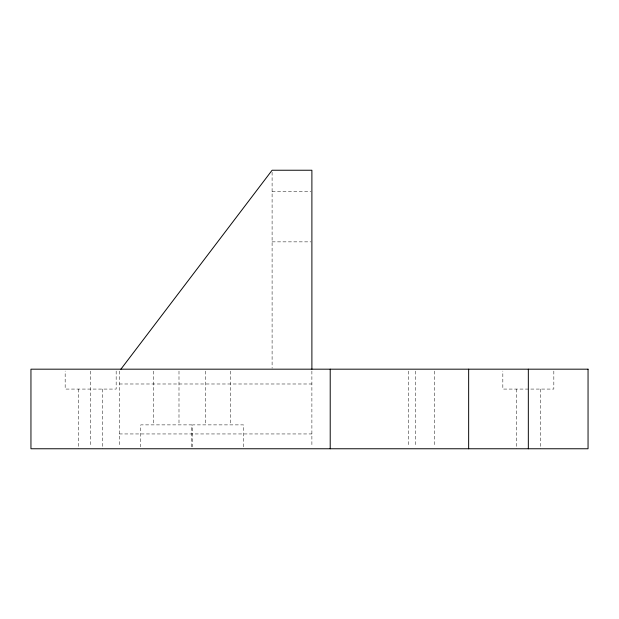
<?xml version="1.0" encoding="UTF-8"?>
<svg xmlns="http://www.w3.org/2000/svg" width="619" height="619" viewBox="0 0 619 619"><rect width="100%" height="100%" fill="white"/><g stroke="black" fill="none" stroke-linecap="round" stroke-linejoin="round"><path stroke-width="0.46" stroke-dasharray="3.1 2.32" d="M272.097 191.728L310.939 191.728M272.097 241.859L310.939 241.859M119.312 383.989L311.891 383.989M119.312 433.95L311.891 433.95M553.835 371.075L553.835 389.072L502.837 389.072L502.837 371.075M540.271 389.072L540.271 448.76M516.401 389.072L516.401 448.76M434.437 371.098L434.437 446.841M415.334 371.098L415.334 446.841M408.308 371.098L408.308 446.841M311.891 371.098L311.891 446.841M272.097 172.175L272.097 368.22M243.484 446.848L243.484 424.882L192.486 424.882L192.486 446.848M230.717 371.106L230.717 424.882M205.253 371.106L205.253 424.882M191.758 446.848L191.758 424.882L140.768 424.882L140.768 446.848M178.992 371.106L178.992 424.882M153.527 371.106L153.527 424.882M119.312 371.098L119.312 446.841M116.163 371.075L116.163 389.072L65.165 389.072L65.165 371.075M102.599 389.072L102.599 448.76M90.668 371.098L90.668 446.841M78.729 389.072L78.729 448.76"/><path stroke-width="0.93" d="M120.906 369.179L272.097 170.24L311.891 170.24L311.891 369.179M528.332 369.179L528.332 448.76M468.653 369.179L468.653 448.76M330.213 369.179L330.213 448.76M588.05 369.179L30.95 369.179L30.95 448.76L588.05 448.76L588.05 369.179"/></g></svg>
